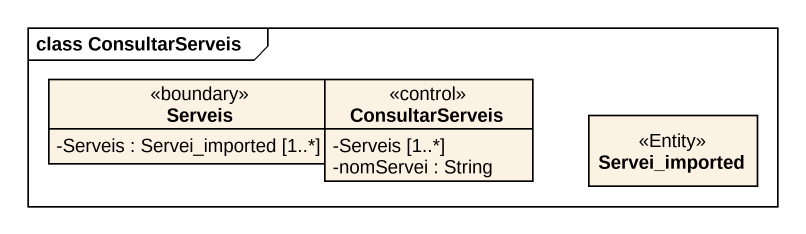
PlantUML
@startuml
mainframe class ConsultarServeis
hide circle
hide empty members
skinparam classAttributeIconSize 0
class Serveis <<boundary>> {
  -Serveis : Servei_imported [1..*]
}
class ConsultarServeis <<control>> {
  -Serveis [1..*]
  -nomServei : String
}
class Servei_imported <<Entity>>
@enduml
